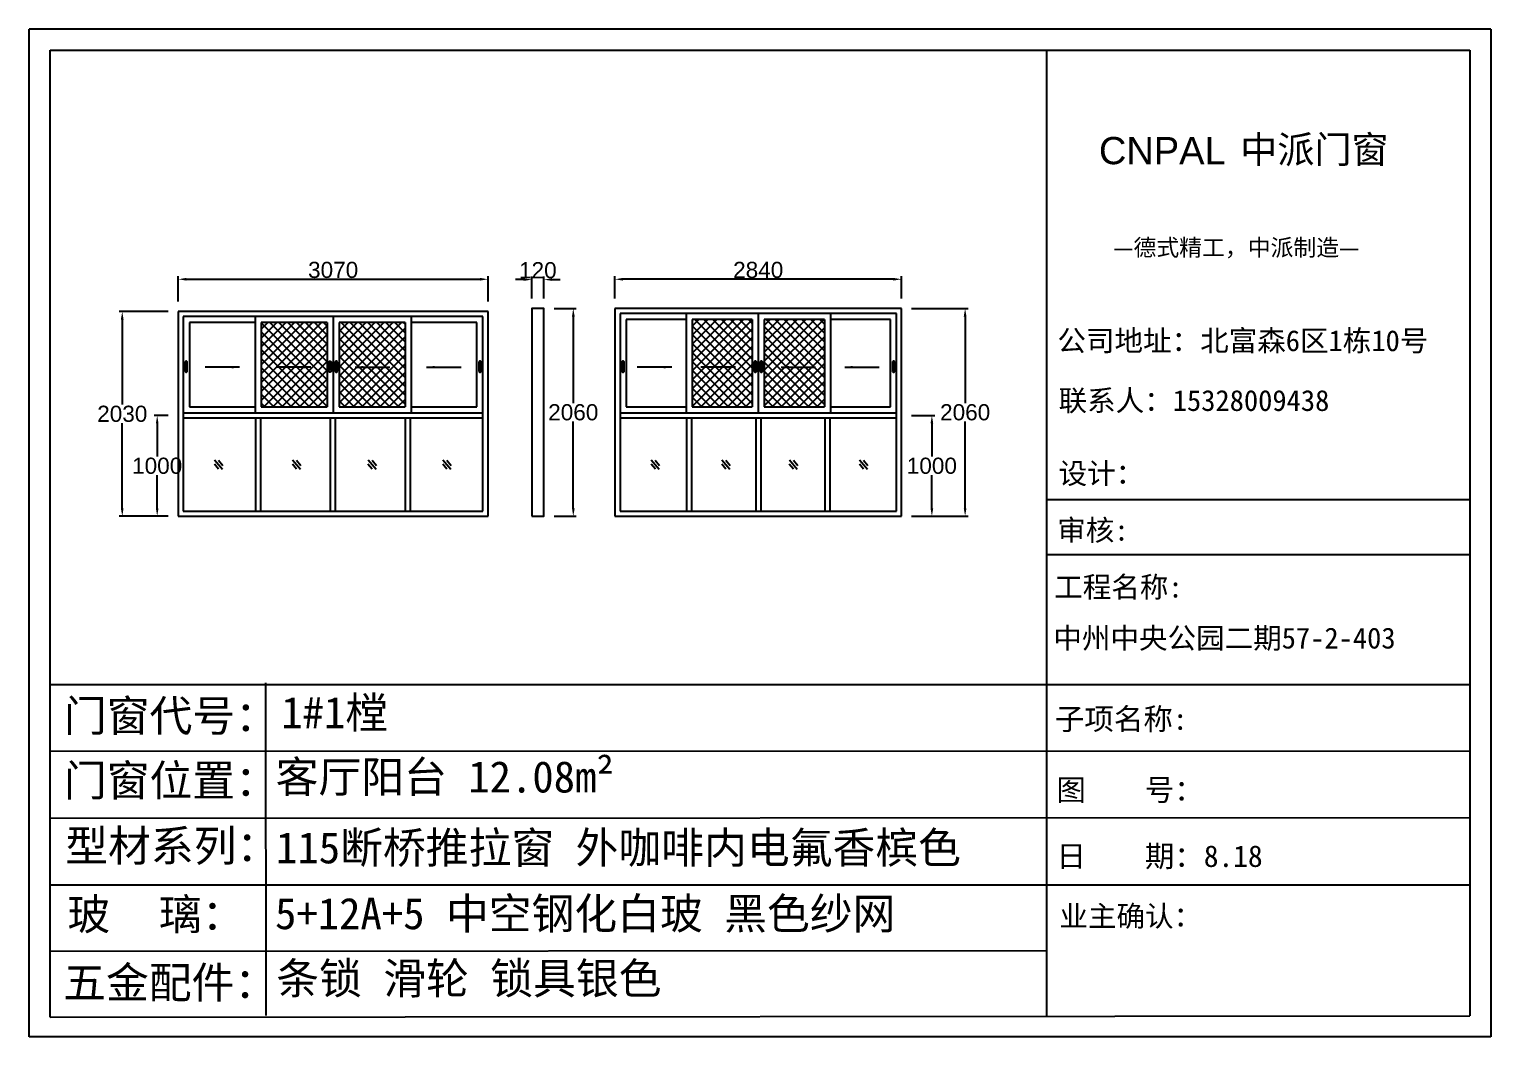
# Model space of a CAD drawing. Header units: inches. Extents: x -138455 to 599497, y -747149 to 13167.
# Drawn here: x 541178 to 555664, y -295314 to -285328 of the extents above; entities that cross this region are included whole.
import ezdxf

# ---------------------------------------------------------------- set-up
doc = ezdxf.new("R2010")
doc.units = ezdxf.units.IN
doc.header["$MEASUREMENT"] = 0
doc.header["$PDMODE"] = 35
doc.header["$PDSIZE"] = -3
doc.layers.add('0 @ 1', color=7, linetype='Continuous')
doc.styles.add('Annotative', font='arialbd.ttf')
doc.styles.add('MtXpl_', font='')
doc.styles.get("Standard").update_dxf_attribs({"font": 'arial.ttf'})
doc.styles.get('MtXpl_').set_extended_font_data('SimSun')
doc.dimstyles.get("Standard").update_dxf_attribs({"dimtxt": 80, "dimasz": 70, "dimexe": 40, "dimexo": 80, "dimgap": 0, "dimtad": 1, "dimtih": 1, "dimtoh": 1, "dimdec": 0, "dimzin": 0, "dimdsep": 46, "dimtxsty": 'Standard', "dimcen": 0.09, "dimadec": 0, "dimazin": 0, "dimtfac": 1, "dimtdec": 0, "dimtofl": 0, "dimtmove": 0, "dimatfit": 3, "dimfxl": 0, "dimtolj": 1, "dimtzin": 0, "dimarcsym": 0})
pattern_1 = [(45, (67713.98, 3942.776), (-44.194174, 44.194174), []), (135, (67713.98, 3942.776), (-44.194174, -44.194174), [])]

# ---------------------------------------------------------------- blocks, each defined once
blk = doc.blocks.new('*D1206')
at = {"color": 0, "lineweight": -2, "transparency": 16777216}
for p, q in [((542555, -288125), (542070, -288125)), ((542100, -288205), (542100, -289048)), ((542100, -290075), (542100, -289231)), ((542555, -290155), (542070, -290155))]:
    blk.add_line(p, q, dxfattribs=at)
at = {"color": 0, "transparency": 16777216}
for points in [[(542086, -288205), (542113, -288205), (542100, -288125)], [(542086, -290075), (542113, -290075), (542100, -290155)]]:
    blk.add_solid(points, dxfattribs=at)
at = {"layer": 'Defpoints', "color": 0, "transparency": 16777216}
for p in [(542655, -288125), (542100, -290155), (542655, -290155)]:
    blk.add_point(p, dxfattribs=at)
at = {"color": 0, "transparency": 16777216, "insert": (542100, -289140), "char_height": 160, "attachment_point": 5}
blk.add_mtext('\\A1;2030', dxfattribs=at)
blk = doc.blocks.new('*D1207')
at = {"color": 0, "lineweight": -2, "transparency": 16777216}
for p, q in [((542655, -288025), (542655, -287776)), ((542735, -287806), (545645, -287806)), ((545725, -288025), (545725, -287776))]:
    blk.add_line(p, q, dxfattribs=at)
at = {"color": 0, "transparency": 16777216}
for points in [[(542735, -287792), (542735, -287819), (542655, -287806)], [(545645, -287792), (545645, -287819), (545725, -287806)]]:
    blk.add_solid(points, dxfattribs=at)
at = {"layer": 'Defpoints', "color": 0, "transparency": 16777216}
for p in [(545725, -287806), (542655, -288125), (545725, -288125)]:
    blk.add_point(p, dxfattribs=at)
at = {"color": 0, "transparency": 16777216, "insert": (544190, -287714), "char_height": 160, "attachment_point": 5}
blk.add_mtext('\\A1;3070', dxfattribs=at)
blk = doc.blocks.new('*D1208')
at = {"color": 0, "lineweight": -2, "transparency": 16777216}
for p, q in [((542555, -289155), (542416, -289155)), ((542446, -289235), (542446, -289563)), ((542446, -290075), (542446, -289746)), ((542555, -290155), (542416, -290155))]:
    blk.add_line(p, q, dxfattribs=at)
at = {"color": 0, "transparency": 16777216}
for points in [[(542433, -289235), (542459, -289235), (542446, -289155)], [(542433, -290075), (542459, -290075), (542446, -290155)]]:
    blk.add_solid(points, dxfattribs=at)
at = {"layer": 'Defpoints', "color": 0, "transparency": 16777216}
for p in [(542655, -289155), (542446, -290155), (542655, -290155)]:
    blk.add_point(p, dxfattribs=at)
at = {"color": 0, "transparency": 16777216, "insert": (542446, -289655), "char_height": 160, "attachment_point": 5}
blk.add_mtext('\\A1;1000', dxfattribs=at)
blk = doc.blocks.new('123as')
at = {"color": 0}
for p, q in [((90189, 51387), (90252, 51462)), ((90194, 51330), (90312, 51470)), ((90251, 51335), (90314, 51410))]:
    blk.add_line(p, q, dxfattribs=at)
blk = doc.blocks.new('123z')
at = {"color": 0}
for points in [[(94078, 52755), (94078, 52755, 0.414214), (94088, 52765), (94088, 52845, 0.414214), (94078, 52855), (94078, 52855, 0.414214), (94068, 52845), (94068, 52765, 0.414214)], [(94078, 52775), (94078, 52775, 0.414214), (94083, 52780), (94083, 52830, 0.414214), (94078, 52835), (94078, 52835, 0.414214), (94073, 52830), (94073, 52780, 0.414214)]]:
    blk.add_lwpolyline(points, format="xyb", close=True, dxfattribs=at)
blk = doc.blocks.new('*D1212')
at = {"color": 0, "lineweight": -2, "transparency": 16777216}
for p, q in [((546379, -288095), (546600, -288095)), ((546570, -288175), (546570, -289033)), ((546570, -290075), (546570, -289216)), ((546379, -290155), (546600, -290155))]:
    blk.add_line(p, q, dxfattribs=at)
at = {"color": 0, "transparency": 16777216}
for points in [[(546557, -288175), (546584, -288175), (546570, -288095)], [(546557, -290075), (546584, -290075), (546570, -290155)]]:
    blk.add_solid(points, dxfattribs=at)
at = {"layer": 'Defpoints', "color": 0, "transparency": 16777216}
for p in [(546279, -288095), (546279, -290155), (546570, -290155)]:
    blk.add_point(p, dxfattribs=at)
at = {"color": 0, "transparency": 16777216, "insert": (546570, -289125), "char_height": 160, "attachment_point": 5}
blk.add_mtext('\\A1;2060', dxfattribs=at)
blk = doc.blocks.new('*D1209')
at = {"color": 0, "lineweight": -2, "transparency": 16777216}
for p, q in [((549923, -288095), (550484, -288095)), ((550454, -288175), (550454, -289033)), ((550454, -290075), (550454, -289216)), ((549923, -290155), (550484, -290155))]:
    blk.add_line(p, q, dxfattribs=at)
at = {"color": 0, "transparency": 16777216}
for points in [[(550440, -288175), (550467, -288175), (550454, -288095)], [(550440, -290075), (550467, -290075), (550454, -290155)]]:
    blk.add_solid(points, dxfattribs=at)
at = {"layer": 'Defpoints', "color": 0, "transparency": 16777216}
for p in [(549823, -288095), (549823, -290155), (550454, -290155)]:
    blk.add_point(p, dxfattribs=at)
at = {"color": 0, "transparency": 16777216, "insert": (550454, -289125), "char_height": 160, "attachment_point": 5}
blk.add_mtext('\\A1;2060', dxfattribs=at)
blk = doc.blocks.new('*D1213')
at = {"color": 0, "lineweight": -2, "transparency": 16777216}
for p, q in [((546079, -287809), (545999, -287809)), ((546159, -287995), (546159, -287779)), ((546279, -287995), (546279, -287779)), ((546359, -287809), (546439, -287809))]:
    blk.add_line(p, q, dxfattribs=at)
at = {"color": 0, "transparency": 16777216}
for points in [[(546079, -287796), (546079, -287822), (546159, -287809)], [(546359, -287796), (546359, -287822), (546279, -287809)]]:
    blk.add_solid(points, dxfattribs=at)
at = {"layer": 'Defpoints', "color": 0, "transparency": 16777216}
for p in [(546279, -287809), (546159, -288095), (546279, -288095)]:
    blk.add_point(p, dxfattribs=at)
at = {"color": 0, "transparency": 16777216, "insert": (546219, -287717), "char_height": 160, "attachment_point": 5}
blk.add_mtext('\\A1;120', dxfattribs=at)
blk = doc.blocks.new('*D1210')
at = {"color": 0, "lineweight": -2, "transparency": 16777216}
for p, q in [((546983, -287995), (546983, -287776)), ((549743, -287806), (547063, -287806)), ((549823, -287995), (549823, -287776))]:
    blk.add_line(p, q, dxfattribs=at)
at = {"color": 0, "transparency": 16777216}
for points in [[(547063, -287792), (547063, -287819), (546983, -287806)], [(549743, -287792), (549743, -287819), (549823, -287806)]]:
    blk.add_solid(points, dxfattribs=at)
at = {"layer": 'Defpoints', "color": 0, "transparency": 16777216}
for p in [(546983, -287806), (546983, -288095), (549823, -288095)]:
    blk.add_point(p, dxfattribs=at)
at = {"color": 0, "transparency": 16777216, "insert": (548403, -287714), "char_height": 160, "attachment_point": 5}
blk.add_mtext('\\A1;2840', dxfattribs=at)
blk = doc.blocks.new('*D1211')
at = {"color": 0, "lineweight": -2, "transparency": 16777216}
for p, q in [((549923, -289155), (550154, -289155)), ((550124, -289235), (550124, -289563)), ((550124, -290075), (550124, -289746)), ((549923, -290155), (550154, -290155))]:
    blk.add_line(p, q, dxfattribs=at)
at = {"color": 0, "transparency": 16777216}
for points in [[(550111, -289235), (550138, -289235), (550124, -289155)], [(550111, -290075), (550138, -290075), (550124, -290155)]]:
    blk.add_solid(points, dxfattribs=at)
at = {"layer": 'Defpoints', "color": 0, "transparency": 16777216}
for p in [(549823, -289155), (549823, -290155), (550124, -290155)]:
    blk.add_point(p, dxfattribs=at)
at = {"color": 0, "transparency": 16777216, "insert": (550124, -289655), "char_height": 160, "attachment_point": 5}
blk.add_mtext('\\A1;1000', dxfattribs=at)

msp = doc.modelspace()

# ---------------------------------------------------------------- hatches: boundary and pattern name
h = msp.add_hatch()
h.set_pattern_fill('ANSI37', color=256, scale=500)
h.set_pattern_definition(pattern_1)
h.paths.add_polyline_path([(543477.4, -288234.7), (543477.4, -289069.7), (544129.9, -289069.7), (544129.9, -288234.7)])
h.paths.add_polyline_path([(544249.9, -288234.7), (544249.9, -289069.7), (544902.4, -289069.7), (544902.4, -288234.7)])
h = msp.add_hatch()
h.set_pattern_fill('ANSI37', color=256, scale=500)
h.set_pattern_definition(pattern_1)
h.paths.add_polyline_path([(548343.4, -288204.7), (547748.4, -288204.7), (547748.4, -289069.7), (548343.4, -289069.7)])
h.paths.add_polyline_path([(548463.4, -289069.7), (549058.4, -289069.7), (549058.4, -288204.7), (548463.4, -288204.7)])

# ---------------------------------------------------------------- linework, layer by layer
for p, q in [((555663.6, -285327.6), (541177.8, -285327.6)), ((541177.8, -295313.7), (541177.8, -285327.6)), ((555663.6, -285327.6), (555663.6, -295313.7)), ((541385.2, -285534.3), (555456.8, -285534.3)), ((541385.2, -295118), (541385.2, -285534.3)), ((551260.6, -285534.3), (551260.6, -295107.1)), ((555456.8, -285534.3), (555456.8, -295106.4)), ((549823.4, -288094.7), (546983.4, -288094.7)), ((546983.4, -288094.7), (546983.4, -290154.7)), ((549823.4, -290154.7), (549823.4, -288094.7)), ((545724.9, -288124.7), (542654.9, -288124.7)), ((542654.9, -288124.7), (542654.9, -290154.7)), ((545674.9, -288174.7), (542704.9, -288174.7)), ((542704.9, -288174.7), (542704.9, -290104.7)), ((543417.4, -288234.7), (542764.9, -288234.7)), ((542764.9, -288234.7), (542764.9, -289069.7)), ((543417.4, -288174.7), (543417.4, -289129.7)), ((544129.9, -288234.7), (543477.4, -288234.7)), ((543477.4, -288234.7), (543477.4, -289069.7)), ((544129.9, -288234.7), (544129.9, -289069.7)), ((544189.9, -288174.7), (544189.9, -289129.7)), ((544902.4, -288234.7), (544249.9, -288234.7)), ((544249.9, -288234.7), (544249.9, -289069.7)), ((544902.4, -288234.7), (544902.4, -289069.7)), ((544962.4, -288174.7), (544962.4, -289129.7)), ((545614.9, -288234.7), (544962.4, -288234.7)), ((545614.9, -289069.7), (545614.9, -288234.7)), ((545674.9, -290104.7), (545674.9, -288174.7)), ((545724.9, -290154.7), (545724.9, -288124.7)), ((549773.4, -288144.7), (547033.4, -288144.7)), ((547033.4, -288144.7), (547033.4, -290104.7)), ((547688.4, -288204.7), (547093.4, -288204.7)), ((547093.4, -288204.7), (547093.4, -289069.7)), ((547688.4, -288144.7), (547688.4, -289129.7)), ((548343.4, -288204.7), (547748.4, -288204.7)), ((547748.4, -288204.7), (547748.4, -289069.7)), ((548343.4, -288204.7), (548343.4, -289069.7)), ((548403.4, -288144.7), (548403.4, -289129.7)), ((549058.4, -288204.7), (548463.4, -288204.7)), ((548463.4, -288204.7), (548463.4, -289069.7)), ((549058.4, -288204.7), (549058.4, -289069.7)), ((549118.4, -288144.7), (549118.4, -289129.7)), ((549713.4, -288204.7), (549118.4, -288204.7)), ((549713.4, -289069.7), (549713.4, -288204.7)), ((549773.4, -290104.7), (549773.4, -288144.7)), ((542704.9, -289129.7), (545674.9, -289129.7)), ((542764.9, -289069.7), (543417.4, -289069.7)), ((543477.4, -289069.7), (544129.9, -289069.7)), ((544249.9, -289069.7), (544902.4, -289069.7)), ((544962.4, -289069.7), (545614.9, -289069.7)), ((547033.4, -289129.7), (549773.4, -289129.7)), ((547093.4, -289069.7), (547688.4, -289069.7)), ((547748.4, -289069.7), (548343.4, -289069.7)), ((548463.4, -289069.7), (549058.4, -289069.7)), ((549118.4, -289069.7), (549713.4, -289069.7)), ((542704.9, -289179.7), (545674.9, -289179.7)), ((543422.4, -290104.7), (543422.4, -289179.7)), ((543472.4, -290104.7), (543472.4, -289179.7)), ((544164.9, -290104.7), (544164.9, -289179.7)), ((544214.9, -290104.7), (544214.9, -289179.7)), ((544907.4, -290104.7), (544907.4, -289179.7)), ((544957.4, -290104.7), (544957.4, -289179.7)), ((547033.4, -289179.7), (549773.4, -289179.7)), ((547693.4, -289179.7), (547693.4, -290104.7)), ((547743.4, -289179.7), (547743.4, -290104.7)), ((548378.4, -289179.7), (548378.4, -290104.7)), ((548428.4, -289179.7), (548428.4, -290104.7)), ((549063.4, -289179.7), (549063.4, -290104.7)), ((549113.4, -289179.7), (549113.4, -290104.7)), ((551260.6, -289988.8), (555456.8, -289988.8)), ((542704.9, -290104.7), (545674.9, -290104.7)), ((547033.4, -290104.7), (549773.4, -290104.7)), ((542654.9, -290154.7), (545724.9, -290154.7)), ((546983.4, -290154.7), (549823.4, -290154.7)), ((551260.6, -290532.1), (555456.8, -290532.1)), ((541383.1, -291821.5), (555456.8, -291821.5)), ((543520.7, -291805.3), (543521.6, -295103.2)), ((541383.6, -292483.6), (555456.8, -292479.1)), ((541384, -293145.9), (555456.8, -293141.4)), ((541384.4, -293808.6), (555456.8, -293808.6)), ((541384.8, -294465.9), (551260.6, -294460)), ((541385.2, -295118), (555456.8, -295106.4)), ((555663.6, -295313.7), (541177.8, -295313.7))]:
    msp.add_line(p, q)
msp.add_lwpolyline([(546158.8, -290154.7), (546278.8, -290154.7), (546278.8, -288094.7), (546158.8, -288094.7)], close=True)

# ---------------------------------------------------------------- block references
for name, p, xscale, yscale, zscale in [('123z', (439693.8, -346506), 1.095252602183295, 1.095252602183295, 1.095252602183295), ('123z', (441181.4, -346506), 1.095252602183295, 1.095252602183295, 1.095252602183295), ('123z', (442606.8, -346506), 1.095252602183295, 1.095252602183295, 1.095252602183295), ('123z', (444023.9, -346506), 1.095252602183295, 1.095252602183295, 1.095252602183295), ('123z', (445335.3, -346506), 1.095252602183295, 1.095252602183295, 1.095252602183295), ('123z', (445394.9, -346506), 1.095252602183295, 1.095252602183295, 1.095252602183295), ('123z', (446706, -346506), 1.095252602183295, 1.095252602183295, 1.095252602183295), ('123as', (603383.4, -324003.3), -0.6684526412304121, 0.6684526412304121, 0.6684526412304121), ('123as', (604156.5, -324003.3), -0.6684526412304121, 0.6684526412304121, 0.6684526412304121), ('123as', (604906, -324003.3), -0.6684526412304121, 0.6684526412304121, 0.6684526412304121), ('123as', (605646.6, -324003.3), -0.6684526412304121, 0.6684526412304121, 0.6684526412304121), ('123as', (607712.3, -324003.3), -0.6684526412304121, 0.6684526412304121, 0.6684526412304121), ('123as', (608411.7, -324003.3), -0.6684526412304121, 0.6684526412304121, 0.6684526412304121), ('123as', (609081.1, -324003.3), -0.6684526412304121, 0.6684526412304121, 0.6684526412304121), ('123as', (609776.6, -324003.3), -0.6684526412304121, 0.6684526412304121, 0.6684526412304121)]:
    msp.add_blockref(name, p, dxfattribs=dict(xscale=xscale, yscale=yscale, zscale=zscale))
at = {"xscale": -1.095252602183295, "yscale": 1.095252602183295, "zscale": 1.095252602183295, "rotation": 359.9999999998816}
msp.add_blockref('123z', (647198.2, -346506.5), dxfattribs=at)

# ---------------------------------------------------------------- texts
at = {"style": 'MtXpl_'}
for s, height, p in [('中派门窗', 269.64, (553180.1, -286654.3)), ('—德式精工，中派制造—', 165.935, (551921, -287574.4)), ('公司地址：北富森6区1栋10号', 207.419, (551368.5, -288518.2)), ('联系人：15328009438', 207.419, (551379.8, -289111.1)), ('设计：', 207.42, (551380.1, -289833.4)), ('审核:', 207.42, (551366.9, -290395.8)), ('工程名称:', 207.42, (551336.6, -290959.9)), ('中州中央公园二期57-2-403', 207.419, (551328, -291465.7)), ('子项名称:', 214.34, (551343.2, -292271)), ('图    号：', 214.34, (551358.6, -292973.9)), ('日    期：8.18', 214.336, (551359.3, -293630.5)), ('业主确认：', 207.42, (551388.1, -294221.8))]:
    msp.add_text(s, height=height, dxfattribs=at).set_placement(p)
msp.add_text('CNPAL', height=269.64).set_placement((551780, -286665.4))
at = {"layer": '0 @ 1', "style": 'Annotative'}
for s, p in [('门窗代号：', (541521.3, -292287.5)), ('门窗位置：', (541521.3, -292928.5)), ('型材系列：', (541534.4, -293576)), ('玻    璃：', (541556.1, -294254.9)), ('五金配件：', (541513.6, -294931.4))]:
    msp.add_text(s, height=311.13, dxfattribs=at).set_placement(p)
at = {"layer": '0 @ 1', "char_height": 311.128, "attachment_point": 1, "style": 'Annotative'}
for s, width, insert in [('{\\fSimSun|b1|i0|c134|p2;1#1樘}', 4396.385, (543675.7, -291944.7)), ('{\\fSimSun|b1|i0|c134|p2;客厅阳台 12.08m²}', 4396.385, (543620.2, -292581.5)), ('{\\fSimSun|b1|i0|c134|p2;115断桥推拉窗 外咖啡内电氟香槟色}', 9006.576, (543624.1, -293283.8)), ('{\\fSimSun|b1|i0|c134|p2;5+12A+5 中空钢化白玻 黑色纱网}', 7839.588, (543614.2, -293936.3)), ('{\\fSimSun|b1|i0|c134|p2;条锁 滑轮 锁具银色 }', 7563.173, (543626.2, -294579.2))]:
    msp.add_mtext_dynamic_manual_height_columns(s, width=width, gutter_width=903.5, heights=[0], dxfattribs=dict(at, insert=insert))

# ---------------------------------------------------------------- dimensions: what is measured, and where the dimension line sits
for base, p1, p2, picture, middle in [((545724.9, -287805.7), (542654.9, -288124.7), (545724.9, -288124.7), '*D1207', (544189.9, -287713.9)), ((546983.4, -287805.7), (549823.4, -288094.7), (546983.4, -288094.7), '*D1210', (548403.4, -287714))]:
    dim = msp.add_linear_dim(base=base, p1=p1, p2=p2, dimstyle='Standard', override={"dimtxt": 160, "dimasz": 80, "dimexe": 30, "dimexo": 100, "dimgap": 10})
    dim.commit()
    dim.dimension.update_dxf_attribs({"geometry": picture, "text_midpoint": middle})
dim = msp.add_linear_dim(base=(546278.8, -287809), p1=(546158.8, -288094.7), p2=(546278.8, -288094.7), dimstyle='Standard', override={"dimtxt": 160, "dimasz": 80, "dimexe": 30, "dimexo": 100, "dimgap": 10})
dim.commit()
dim.dimension.update_dxf_attribs({"geometry": '*D1213', "text_midpoint": (546218.8, -287809), "dimtype": 160})
for base, p1, p2, picture, middle in [((546570.3, -290154.7), (546278.8, -288094.7), (546278.8, -290154.7), '*D1212', (546570.3, -289124.7)), ((542099.6, -290154.7), (542654.9, -288124.7), (542654.9, -290154.7), '*D1206', (542099.6, -289139.7))]:
    dim = msp.add_linear_dim(base=base, p1=p1, p2=p2, angle=90, dimstyle='Standard', override={"dimtxt": 160, "dimasz": 80, "dimexe": 30, "dimexo": 100, "dimgap": 10})
    dim.commit()
    dim.dimension.update_dxf_attribs({"geometry": picture, "text_midpoint": middle, "dimtype": 160})
for base, p1, p2, picture, middle in [((550453.7, -290154.7), (549823.4, -288094.7), (549823.4, -290154.7), '*D1209', (550453.7, -289124.7)), ((542445.9, -290154.7), (542654.9, -289154.7), (542654.9, -290154.7), '*D1208', (542445.9, -289654.7)), ((550124.4, -290154.7), (549823.4, -289154.7), (549823.4, -290154.7), '*D1211', (550124.4, -289654.7))]:
    dim = msp.add_linear_dim(base=base, p1=p1, p2=p2, angle=90, dimstyle='Standard', override={"dimtxt": 160, "dimasz": 80, "dimexe": 30, "dimexo": 100, "dimgap": 10})
    dim.commit()
    dim.dimension.update_dxf_attribs({"geometry": picture, "text_midpoint": middle})

# ---------------------------------------------------------------- leaders
for points in [[(543263.2, -288677), (542920.2, -288677)], [(543969.9, -288677), (543626.9, -288677)], [(544409.8, -288677), (544752.8, -288677)], [(545116.5, -288677), (545459.5, -288677)], [(547546.7, -288677), (547203.7, -288677)], [(548177.8, -288677), (547834.8, -288677)], [(548628.9, -288677), (548971.9, -288677)], [(549260, -288677), (549603, -288677)]]:
    msp.add_leader(points, dimstyle='Standard', override={"dimtxt": 160, "dimasz": 80, "dimexe": 30, "dimexo": 100, "dimgap": 10, "dimtad": 0})

doc.saveas('drawing.dxf')
